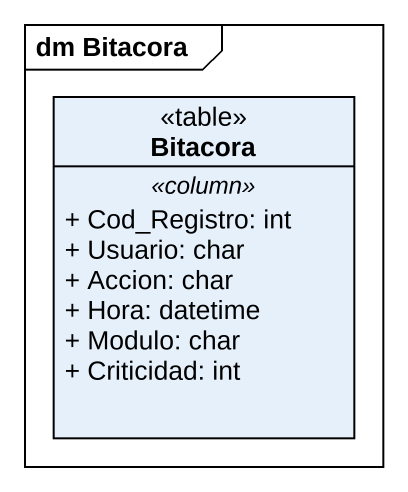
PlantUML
@startuml
mainframe dm Bitacora
hide circle
hide empty members
skinparam classAttributeIconSize 0
class Bitacora <<table>> {
  .. <<column>> ..
  + Cod_Registro: int
  + Usuario: char
  + Accion: char
  + Hora: datetime
  + Modulo: char
  + Criticidad: int
}
@enduml
